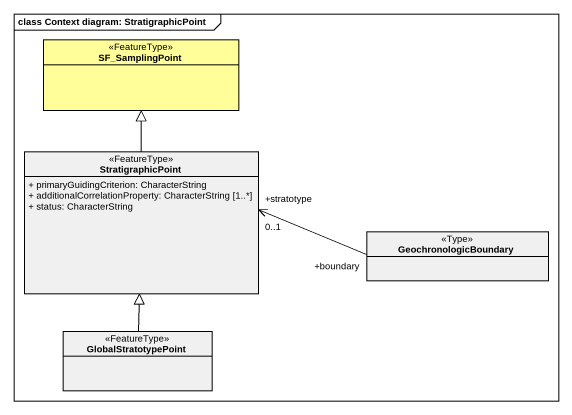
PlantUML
@startuml
mainframe class Context diagram: StratigraphicPoint
hide circle
hide empty members
skinparam classAttributeIconSize 0
class SF_SamplingPoint <<FeatureType>> #FFFE99
class StratigraphicPoint <<FeatureType>> #F0F0F0 {
  + primaryGuidingCriterion: CharacterString
  + additionalCorrelationProperty: CharacterString [1..*]
  + status: CharacterString
}
class GeochronologicBoundary <<Type>> #F0F0F0
class GlobalStratotypePoint <<FeatureType>> #F0F0F0
StratigraphicPoint -up-|> SF_SamplingPoint
GeochronologicBoundary "+boundary" -left-> "+stratotype\n0..1" StratigraphicPoint
GlobalStratotypePoint -up-|> StratigraphicPoint
@enduml
